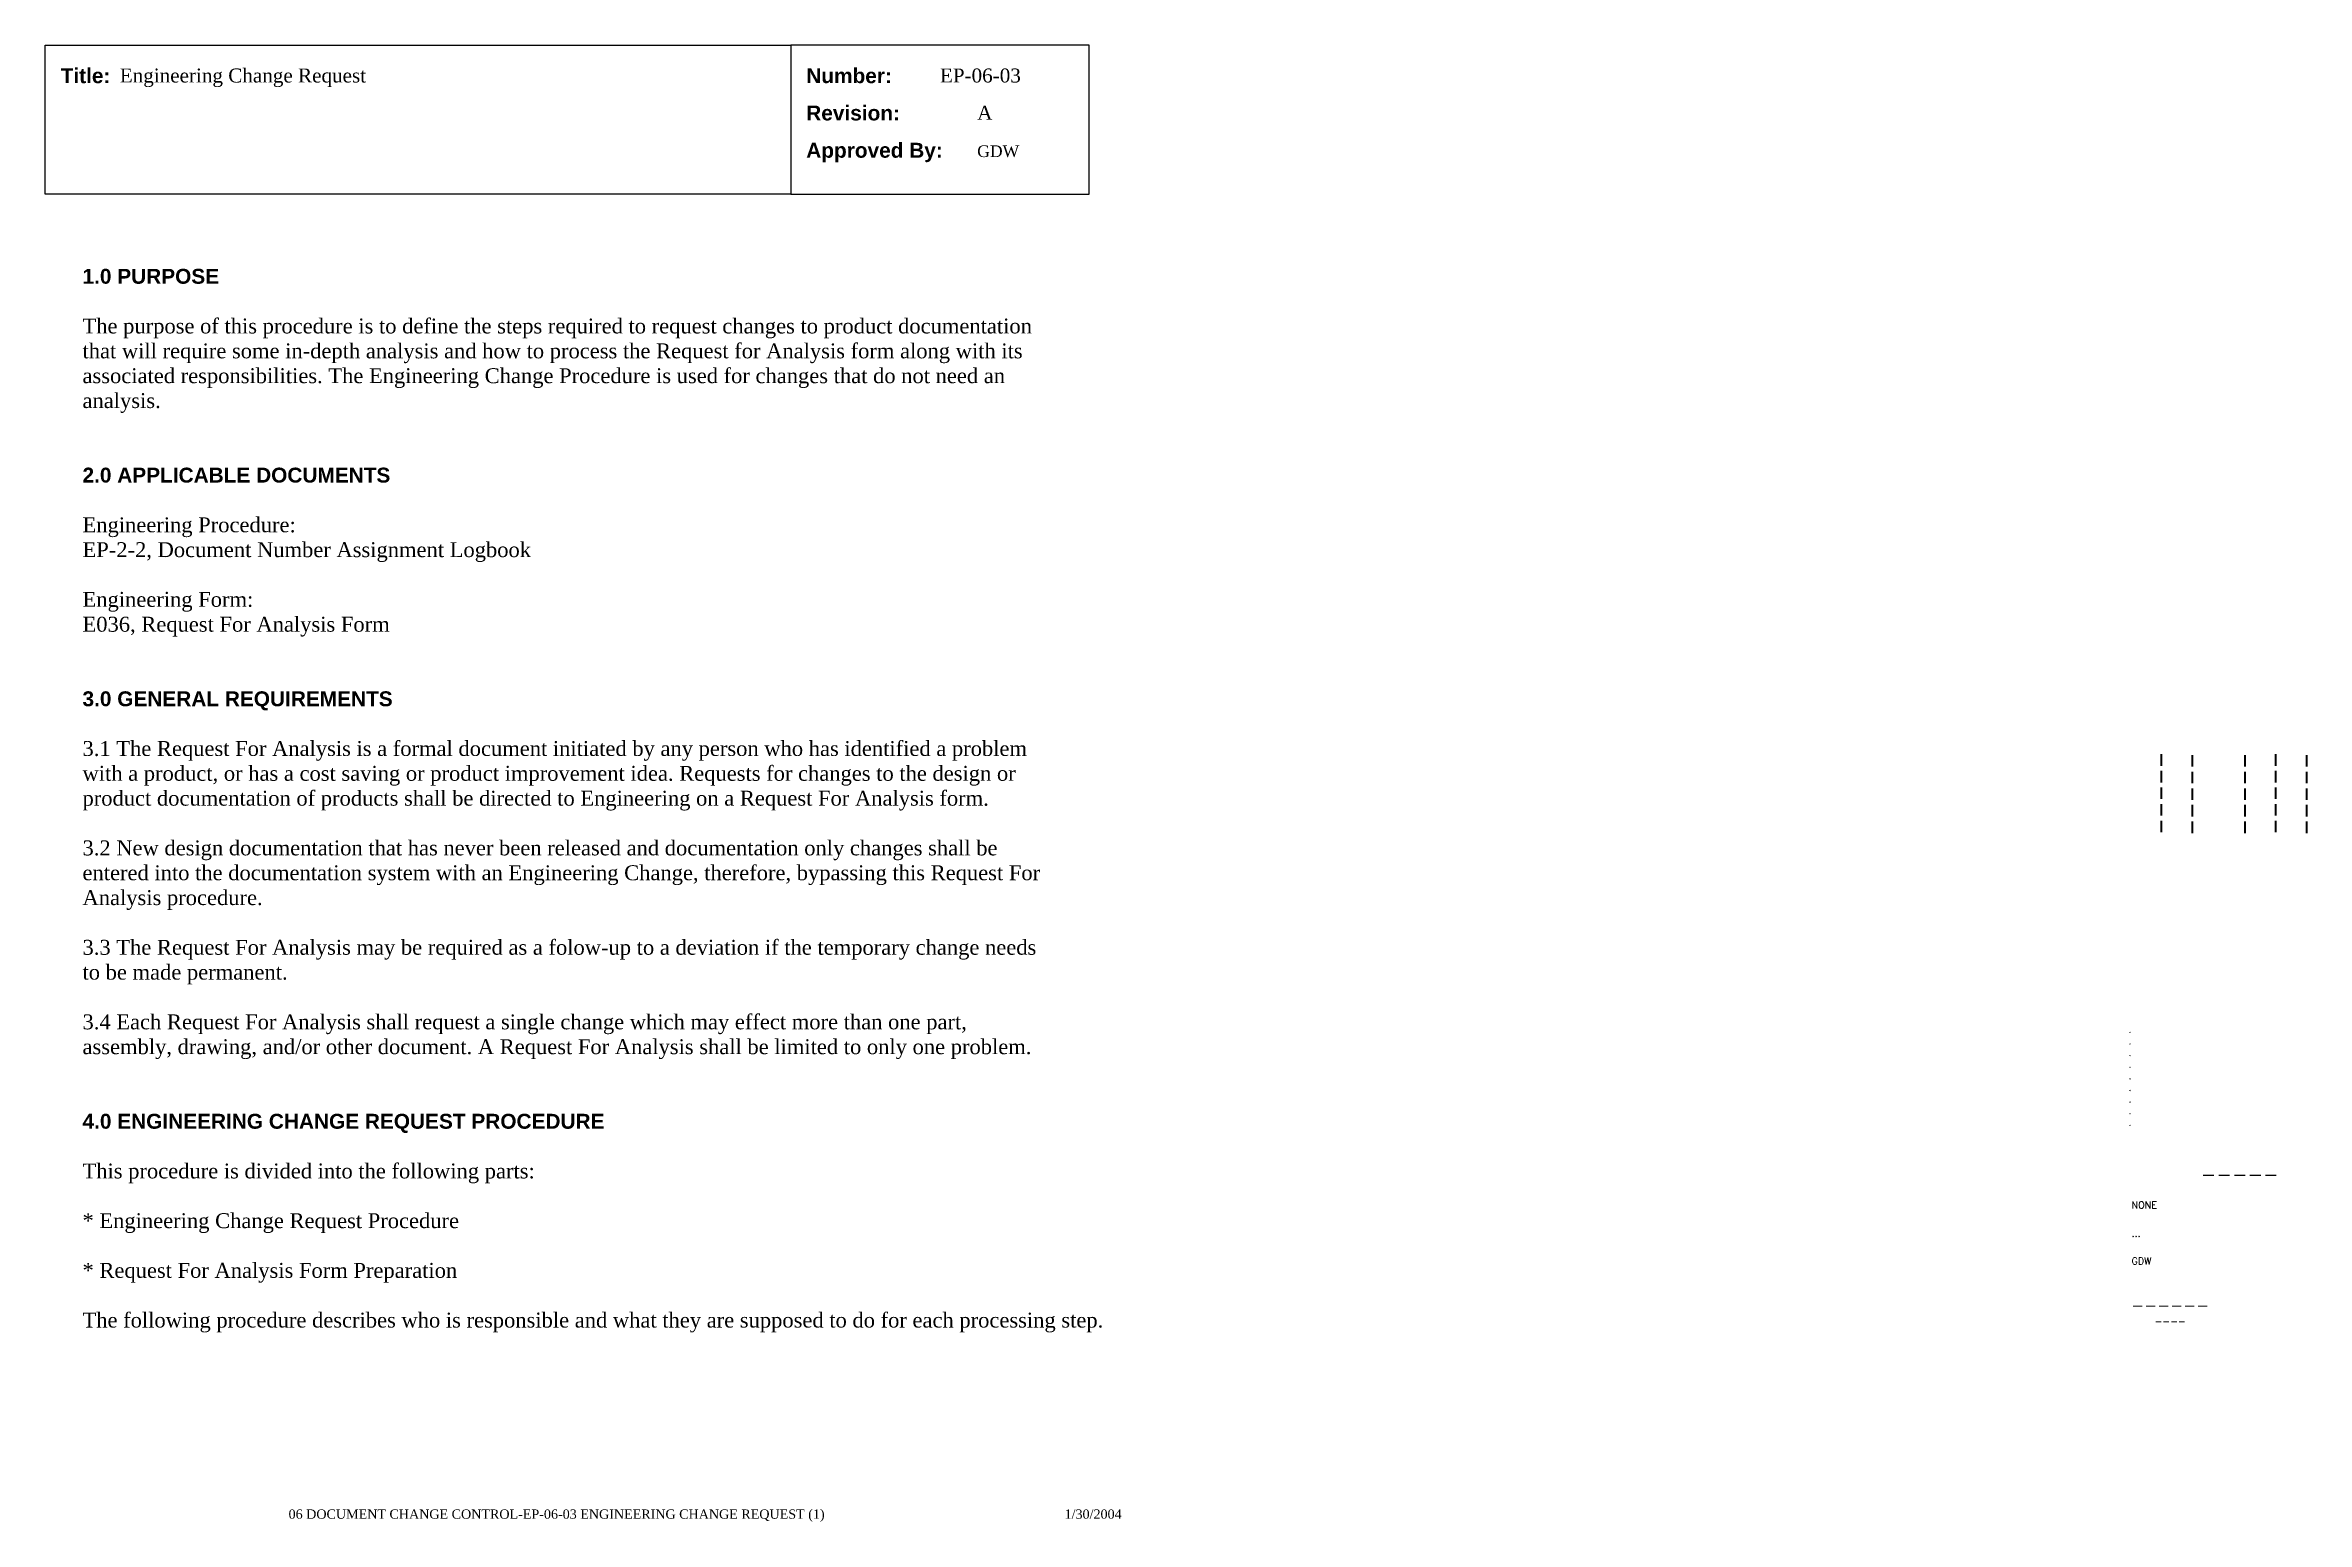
# Paper-space layout 'EP-06-03 Engineering Change Request (1)' of a CAD drawing. Header units: inches. Extents: x 1 to 31.3, y 0.2 to 20.
import ezdxf
from ezdxf.enums import TextEntityAlignment as Align

# ---------------------------------------------------------------- set-up
doc = ezdxf.new("R2010")
doc.units = ezdxf.units.IN
doc.header["$MEASUREMENT"] = 0
doc.layers.add('TitleBlock_Attributes', color=40, linetype='Continuous', plot=False)
doc.layers.add('TitleBlock_Atts_Print', color=1, linetype='Continuous')
doc.styles.get("Standard").update_dxf_attribs({"font": 'simplex.shx'})
doc.styles.add('style1', font='TIMES.TTF')
doc.styles.add('styleAtt', font='TIMES.TTF')
doc.styles.add('TBBIGTEXT', font='complex.shx')

# ---------------------------------------------------------------- blocks, each defined once
blk = doc.blocks.new('Test1')
at = {"layer": 'TitleBlock_Attributes', "style": 'TBBIGTEXT', "width": 0.8}
for tag, p, height in [('SideLine1', (29.492, 9.408), 0.25), ('SideLine2', (29.906, 9.396), 0.25), ('SideLine3', (30.612, 9.396), 0.25), ('SideLine4', (31.026, 9.408), 0.25), ('SideLine5', (31.44, 9.396), 0.25), ('File-Layout', (28.803, 3.641), 0.125)]:
    blk.add_attdef(tag, p, '', height=height, rotation=90, dxfattribs=at)
at = {"layer": 'TitleBlock_Attributes'}
for tag, p, height in [('REV1', (28.947, 6.754), 0.0625), ('REV2', (28.947, 6.598), 0.0625), ('REV3', (28.947, 6.442), 0.0625), ('REV4', (28.947, 6.286), 0.0625), ('REV5', (28.947, 6.13), 0.0625), ('REV6', (28.947, 5.974), 0.0625), ('REV7', (28.947, 5.818), 0.0625), ('REV8', (28.947, 5.662), 0.0625), ('REV9', (28.947, 5.506), 0.0625), ('SCALE', (28.983, 4.394), 0.0938), ('INCHARGE', (28.983, 4.016), 0.0938), ('DRW', (28.983, 3.641), 0.0938)]:
    blk.add_attdef(tag, p, '', height=height, dxfattribs=at)
at = {"layer": 'TitleBlock_Attributes', "style": 'TBBIGTEXT'}
for tag, height, p in [('PROJNUM', 0.188, (30.434, 4.761)), ('DWG_NUM', 0.156, (31.168, 4.127)), ('CUSTOMER', 0.156, (29.501, 3.017)), ('LOCATION', 0.0938, (29.501, 2.835)), ('DESC_1', 0.188, (29.501, 2.412)), ('DESC_2', 0.188, (29.501, 2.1)), ('DESC_3', 0.188, (29.501, 1.787))]:
    blk.add_attdef(tag, text='', height=height, dxfattribs=at).set_placement(p, align=Align.CENTER)
at = {"layer": 'TitleBlock_Attributes'}
blk.add_attdef('DRW_DATE', text='', height=0.0938, dxfattribs=at).set_placement((31.149, 3.648), align=Align.CENTER)

psp = doc.layouts.new('EP-06-03 Engineering Change Request (1)')

# ---------------------------------------------------------------- linework, layer by layer
for points in [[(1, 20), (11, 20), (11, 18), (1, 18)], [(11, 18), (15, 18), (15, 20), (11, 20)]]:
    psp.add_lwpolyline(points, close=True)

# ---------------------------------------------------------------- block references
ref = psp.add_blockref('Test1', (0, 0))
ref.add_attrib('CUSTOMER', '------', dxfattribs={"layer": 'TitleBlock_Attributes', "height": 0.1562, "style": 'TBBIGTEXT'}).set_placement((29.501, 3.017), align=Align.CENTER)
ref.add_attrib('LOCATION', '----', dxfattribs={"layer": 'TitleBlock_Attributes', "height": 0.0938, "style": 'TBBIGTEXT'}).set_placement((29.501, 2.835), align=Align.CENTER)
ref.add_attrib('DESC_1', 'Engineering Change Request', (2, 19.5), dxfattribs={"layer": 'TitleBlock_Atts_Print', "height": 0.1875, "style": 'styleAtt'})
ref.add_attrib('DESC_2', 'EP-06-03', (13, 19.5), dxfattribs={"layer": 'TitleBlock_Atts_Print', "height": 0.1875, "style": 'styleAtt'})
ref.add_attrib('DESC_3', 'A', (13.5, 19), dxfattribs={"layer": 'TitleBlock_Atts_Print', "height": 0.188, "style": 'styleAtt'})
ref.add_attrib('PROJNUM', '-----', dxfattribs={"layer": 'TitleBlock_Attributes', "height": 0.1875, "style": 'TBBIGTEXT'}).set_placement((30.434, 4.761), align=Align.CENTER)
ref.add_attrib('DWG_NUM', 'GDW', (13.5, 18.5), dxfattribs={"layer": 'TitleBlock_Atts_Print', "height": 0.1562, "style": 'styleAtt'})
ref.add_attrib('DRW_DATE', '1/30/2004', dxfattribs={"layer": 'TitleBlock_Atts_Print', "height": 0.125, "style": 'styleAtt'}).set_placement((15.055, 0.232), align=Align.CENTER)
ref.add_attrib('DRW', 'GDW', (28.983, 3.641), dxfattribs={"layer": 'TitleBlock_Attributes', "height": 0.0938})
ref.add_attrib('INCHARGE', '...', (28.983, 4.016), dxfattribs={"layer": 'TitleBlock_Attributes', "height": 0.0938})
ref.add_attrib('SCALE', 'NONE', (28.983, 4.394), dxfattribs={"layer": 'TitleBlock_Attributes', "height": 0.0938})
ref.add_attrib('REV1', '.', (28.947, 6.754), dxfattribs={"layer": 'TitleBlock_Attributes', "height": 0.0625})
ref.add_attrib('REV2', '.', (28.947, 6.598), dxfattribs={"layer": 'TitleBlock_Attributes', "height": 0.0625})
ref.add_attrib('REV3', '.', (28.947, 6.442), dxfattribs={"layer": 'TitleBlock_Attributes', "height": 0.0625})
ref.add_attrib('REV4', '.', (28.947, 6.286), dxfattribs={"layer": 'TitleBlock_Attributes', "height": 0.0625})
ref.add_attrib('REV5', '.', (28.947, 6.13), dxfattribs={"layer": 'TitleBlock_Attributes', "height": 0.0625})
ref.add_attrib('REV6', '.', (28.947, 5.974), dxfattribs={"layer": 'TitleBlock_Attributes', "height": 0.0625})
ref.add_attrib('REV7', '.', (28.947, 5.818), dxfattribs={"layer": 'TitleBlock_Attributes', "height": 0.0625})
ref.add_attrib('REV8', '.', (28.947, 5.662), dxfattribs={"layer": 'TitleBlock_Attributes', "height": 0.0625})
ref.add_attrib('REV9', '.', (28.947, 5.506), dxfattribs={"layer": 'TitleBlock_Attributes', "height": 0.0625})
ref.add_attrib('SideLine1', '-----', (29.492, 9.408), dxfattribs={"layer": 'TitleBlock_Attributes', "height": 0.25, "rotation": 90, "style": 'TBBIGTEXT', "width": 0.8})
ref.add_attrib('SideLine2', '-----', (29.906, 9.396), dxfattribs={"layer": 'TitleBlock_Attributes', "height": 0.25, "rotation": 90, "style": 'TBBIGTEXT', "width": 0.8})
ref.add_attrib('SideLine3', '-----', (30.612, 9.396), dxfattribs={"layer": 'TitleBlock_Attributes', "height": 0.25, "rotation": 90, "style": 'TBBIGTEXT', "width": 0.8})
ref.add_attrib('SideLine4', '-----', (31.026, 9.408), dxfattribs={"layer": 'TitleBlock_Attributes', "height": 0.25, "rotation": 90, "style": 'TBBIGTEXT', "width": 0.8})
ref.add_attrib('SideLine5', '-----', (31.44, 9.396), dxfattribs={"layer": 'TitleBlock_Attributes', "height": 0.25, "rotation": 90, "style": 'TBBIGTEXT', "width": 0.8})
ref.add_attrib('File-Layout', '06 DOCUMENT CHANGE CONTROL-EP-06-03 ENGINEERING CHANGE REQUEST (1)', dxfattribs={"layer": 'TitleBlock_Atts_Print', "height": 0.125, "style": 'styleAtt'}).set_placement((7.859, 0.232), align=Align.CENTER)

# ---------------------------------------------------------------- texts
at = {"color": 5, "char_height": 0.2, "width": 2, "attachment_point": 1, "line_spacing_factor": 1.5, "style": 'style1'}
for s, insert in [('{\\fArial|b1|i0|c0|p34;Title:}', (1.207, 19.691)), ('{\\fArial|b1|i0|c0|p34;Number:\\PRevision:\\PApproved By:}', (11.207, 19.691))]:
    psp.add_mtext(s, dxfattribs=dict(at, insert=insert))
at = {"color": 5, "insert": (1.5, 17), "char_height": 0.2, "width": 13, "attachment_point": 1, "style": 'style1'}
psp.add_mtext('{\\fArial|b1|i0|c0|p34;1.0 PURPOSE\\P\\P}The purpose of this procedure is to define the steps required to request changes to product documentation that will require some in-depth analysis and how to process the Request for Analysis form along with its associated responsibilities. The Engineering Change Procedure is used for changes that do not need an analysis.\\P\\P\\P{\\fArial|b1|i0|c0|p34;2.0 APPLICABLE DOCUMENTS\\P\\P}Engineering Procedure:\\PEP-2-2, Document Number Assignment Logbook\\P\\PEngineering Form:\\PE036, Request For Analysis Form\\P\\P\\P{\\fArial|b1|i0|c0|p34;3.0 GENERAL REQUIREMENTS\\P\\P}3.1 The Request For Analysis is a formal document initiated by any person who has identified a problem with a product, or has a cost saving or product improvement idea. Requests for changes to the design or product documentation of products shall be directed to Engineering on a Request For Analysis form.\\P\\P3.2 New design documentation that has never been released and documentation only changes shall be entered into the documentation system with an Engineering Change, therefore, bypassing this Request For Analysis procedure.\\P\\P3.3 The Request For Analysis may be required as a folow-up to a deviation if the temporary change needs to be made permanent.\\P\\P3.4 Each Request For Analysis shall request a single change which may effect more than one part, assembly, drawing, and/or other document. A Request For Analysis shall be limited to only one problem.\\P\\P\\P{\\fArial|b1|i0|c0|p34;4.0 ENGINEERING CHANGE REQUEST PROCEDURE\\P\\P}This procedure is divided into the following parts:\\P\\P* Engineering Change Request Procedure\\P\\P* Request For Analysis Form Preparation\\P\\PThe following procedure describes who is responsible and what they are supposed to do for each processing step.', dxfattribs=at)

doc.saveas('drawing.dxf')
